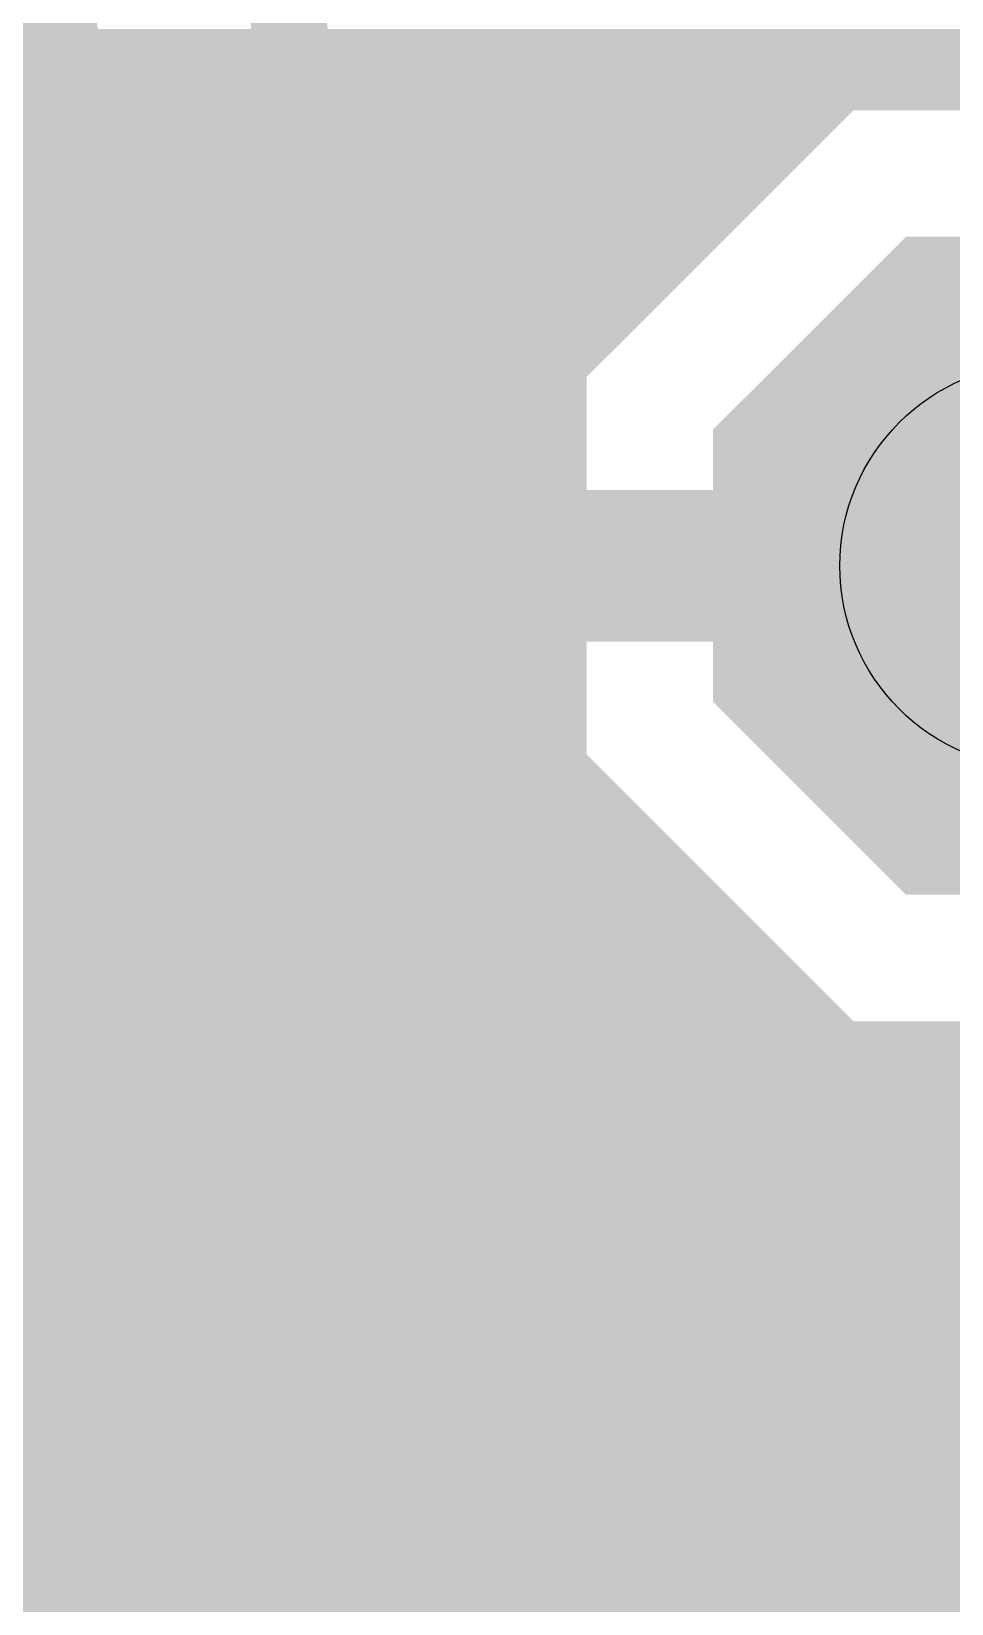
# Model space of a CAD drawing. Extents: x -0.1 to 57, y -0.1 to 41.
# Drawn here: x 43.972 to 45.818, y 2.098 to 5.253 of the extents above; entities that cross this region are included whole.
import ezdxf

# ---------------------------------------------------------------- set-up
doc = ezdxf.new("R2010")
doc.units = 0
for name, color, linetype in [('16', 175, 'CONTINUOUS'), ('17', 82, 'CONTINUOUS'), ('21', 253, 'CONTINUOUS'), ('44', 253, 'CONTINUOUS')]:
    doc.layers.add(name, color=color, linetype=linetype)

# ---------------------------------------------------------------- blocks, each defined once
blk = doc.blocks.new('OCTAGONP')
at = {"const_width": 0.5}
blk.add_lwpolyline([(-0.25, -0.1036), (-0.25, 0.1036), (-0.1036, 0.25), (0.1036, 0.25), (0.25, 0.1036), (0.25, -0.1036), (0.1036, -0.25), (-0.1036, -0.25), (-0.25, -0.1036), (-0.25, 0.1036)], dxfattribs=at)

msp = doc.modelspace()

# ---------------------------------------------------------------- linework, layer by layer
at = {"layer": '16', "const_width": 0.1524}
for points in [[(39.7241, 5.1816), (55.8466, 5.1816)], [(45.5897, 5.1712), (45.0094, 4.5909)], [(45.9238, 5.1712), (45.5897, 5.1712)], [(42.9091, 5.0292), (45.4477, 5.0292)], [(42.9811, 4.8768), (45.2953, 4.8768)], [(43.4689, 4.7244), (45.1429, 4.7244)], [(43.6163, 4.572), (45.0094, 4.572)], [(45.0094, 4.5909), (45.0094, 4.2568)], [(43.7237, 4.4196), (45.0094, 4.4196)], [(43.8011, 4.2672), (45.0094, 4.2672)], [(45.0094, 4.2568), (45.9238, 4.2568)], [(43.8461, 4.1148), (45.9238, 4.1148)], [(45.9238, 4.1044), (45.0094, 4.1044)], [(45.0094, 4.1044), (45.0094, 3.7703)], [(43.8461, 3.9624), (45.0094, 3.9624)], [(43.7483, 3.81), (45.0094, 3.81)], [(45.0094, 3.7703), (45.5897, 3.19)], [(43.6211, 3.6576), (45.1221, 3.6576)], [(43.7981, 3.5052), (45.2745, 3.5052)], [(43.8461, 3.3528), (45.4269, 3.3528)], [(43.8411, 3.2004), (45.5793, 3.2004)], [(45.5897, 3.19), (45.9238, 3.19)], [(43.7811, 3.048), (55.843, 3.048)], [(43.6911, 2.8956), (55.8427, 2.8956)], [(43.5715, 2.7432), (55.8424, 2.7432)], [(42.9811, 2.5908), (55.8422, 2.5908)], [(42.9811, 2.4384), (55.8419, 2.4384)], [(42.8593, 2.286), (55.8416, 2.286)], [(38.9215, 2.1336), (55.8414, 2.1336)]]:
    msp.add_lwpolyline(points, dxfattribs=at)
at = {"layer": '16', "const_width": 0.0762}
for points in [[(45.5897, 5.2093, 1), (45.5897, 5.1331)], [(45.6166, 5.1443, 1), (45.5627, 5.1981)], [(45.4477, 4.9911, 1), (45.4477, 5.0673)], [(45.2953, 4.8387, 1), (45.2953, 4.9149)], [(45.1429, 4.6863, 1), (45.1429, 4.7625)], [(45.0475, 4.5909, 1), (44.9713, 4.5909)], [(44.9825, 4.6179, 1), (45.0363, 4.564)], [(45.0094, 4.5339, 1), (45.0094, 4.6101)], [(45.0094, 4.3815, 1), (45.0094, 4.4577)], [(45.0094, 4.2949, 1), (45.0094, 4.2187)], [(45.0094, 4.2291, 1), (45.0094, 4.3053)], [(44.9713, 4.2568, 1), (45.0475, 4.2568)], [(45.0094, 4.1425, 1), (45.0094, 4.0663)], [(45.0475, 4.1044, 1), (44.9713, 4.1044)], [(45.0094, 3.9243, 1), (45.0094, 4.0005)], [(45.0094, 3.7719, 1), (45.0094, 3.8481)], [(45.0363, 3.7972, 1), (44.9825, 3.7433)], [(44.9713, 3.7703, 1), (45.0475, 3.7703)], [(45.1221, 3.6195, 1), (45.1221, 3.6957)], [(45.2745, 3.4671, 1), (45.2745, 3.5433)], [(45.4269, 3.3147, 1), (45.4269, 3.3909)], [(45.5897, 3.2281, 1), (45.5897, 3.1519)], [(45.5627, 3.1631, 1), (45.6166, 3.2169)], [(45.5793, 3.1623, 1), (45.5793, 3.2385)]]:
    msp.add_lwpolyline(points, format="xyb", dxfattribs=at)
at = {"layer": '21'}
for points, const_width in [([(43.968, 5.4506, 0.2206), (44.6874, 3.8994)], 0.254), ([(44.476, 5.4506, 0.2315), (45.0644, 4.2476)], 0.1524), ([(45.041, 4.2175, 1), (45.0878, 4.2777)], 0.0762), ([(44.6464, 3.8509, 1), (44.7284, 3.9479)], 0.127)]:
    msp.add_lwpolyline(points, format="xyb", dxfattribs=dict(at, const_width=const_width))
at = {"layer": '44'}
msp.add_circle((46, 4.1806), 0.4064, dxfattribs=at)

# ---------------------------------------------------------------- block references
at = {"layer": '17', "xscale": 1.3208, "yscale": 1.3208, "rotation": 270}
msp.add_blockref('OCTAGONP', (46, 4.1806), dxfattribs=at)
msp.add_blockref('OCTAGONP', (46, 4.1806), dxfattribs=at)

doc.saveas('drawing.dxf')
